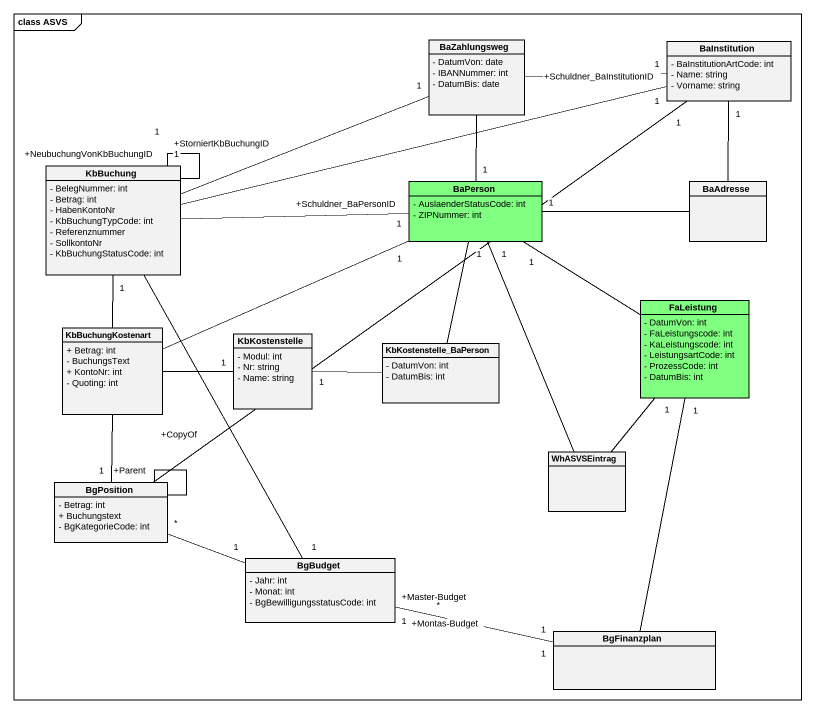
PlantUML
@startuml
mainframe class ASVS
hide circle
hide empty members
skinparam classAttributeIconSize 0
class BaZahlungsweg {
  - DatumVon: date
  - IBANNummer: int
  - DatumBis: date
}
class BaInstitution {
  - BaInstitutionArtCode: int
  - Name: string
  - Vorname: string
}
class KbBuchung {
  - BelegNummer: int
  - Betrag: int
  - HabenKontoNr
  - KbBuchungTypCode: int
  - Referenznummer
  - SollkontoNr
  - KbBuchungStatusCode: int
}
class BaPerson #80FF80 {
  - AuslaenderStatusCode: int
  - ZIPNummer: int
}
class BaAdresse
class FaLeistung #80FF80 {
  - DatumVon: int
  - FaLeistungscode: int
  - KaLeistungscode: int
  - LeistungsartCode: int
  - ProzessCode: int
  - DatumBis: int
}
class KbBuchungKostenart {
  + Betrag: int
  - BuchungsText
  + KontoNr: int
  - Quoting: int
}
class KbKostenstelle {
  - Modul: int
  - Nr: string
  - Name: string
}
class KbKostenstelle_BaPerson {
  - DatumVon: int
  - DatumBis: int
}
class WhASVSEintrag
class BgPosition {
  - Betrag: int
  + Buchungstext
  - BgKategorieCode: int
}
class BgBudget {
  - Jahr: int
  - Monat: int
  - BgBewilligungsstatusCode: int
}
class BgFinanzplan
BaZahlungsweg -right- "1" BaInstitution
BaZahlungsweg -- "1" BaPerson
KbBuchung -right- "1" BaZahlungsweg
KbBuchung -right- "+Schuldner_BaInstitutionID\n1" BaInstitution
KbBuchung -- "+NeubuchungVonKbBuchungID\n1" KbBuchung
KbBuchung -- "+StorniertKbBuchungID\n1" KbBuchung
KbBuchung -right- "+Schuldner_BaPersonID\n1" BaPerson
KbBuchung -- "1" BgBudget
BaAdresse -up- "1" BaInstitution
BaAdresse -left- "1" BaPerson
FaLeistung -up- "1" BaPerson
KbBuchungKostenart -up- "1" KbBuchung
KbBuchungKostenart -right- "1" BaPerson
KbBuchungKostenart -right- "1" KbKostenstelle
KbBuchungKostenart -- "1" BgPosition
KbKostenstelle_BaPerson -up- "1" BaPerson
KbKostenstelle_BaPerson -left- "1" KbKostenstelle
WhASVSEintrag -up- "1" BaPerson
WhASVSEintrag -up- "1" FaLeistung
BgPosition -up- "1" BaInstitution
BgPosition -- "+Parent" BgPosition
BgPosition -- "+CopyOf" BgPosition
BgPosition "*" -right- "1" BgBudget
BgFinanzplan -up- "1" FaLeistung
BgFinanzplan "1" -left- "+Master-Budget\n1" BgBudget
BgFinanzplan "1" -left- "+Montas-Budget\n*" BgBudget
@enduml
